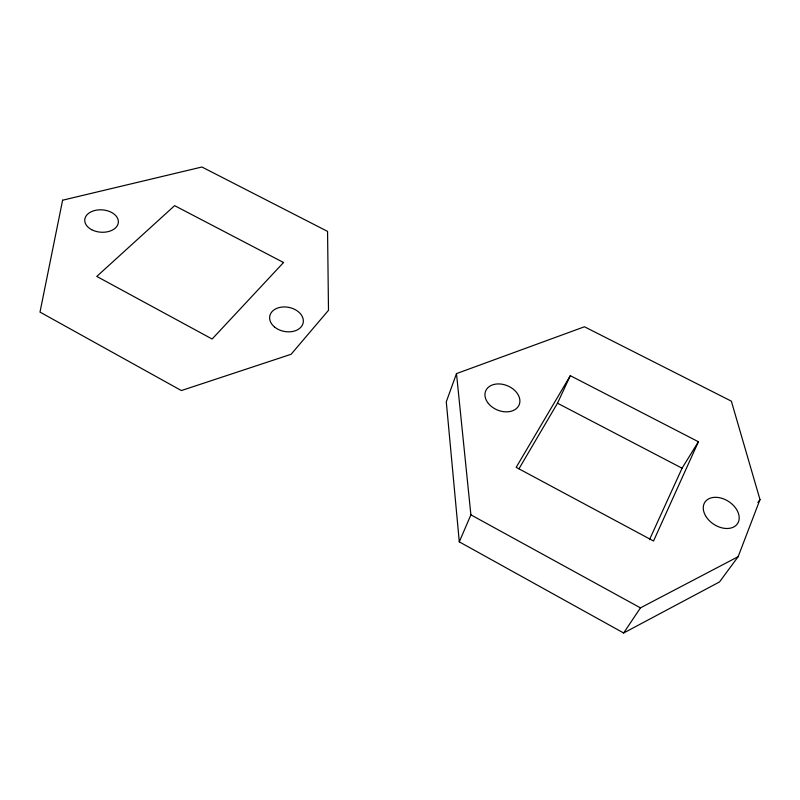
<?xml version="1.0" encoding="UTF-8"?>
<svg xmlns="http://www.w3.org/2000/svg" width="800" height="800" viewBox="0 0 800 800"><rect width="100%" height="100%" fill="white"/><g stroke="black" fill="none" stroke-linecap="round" stroke-linejoin="round"><path stroke-width="1.2" d="M456.49 373.6L446.28 401.81L459.29 541.86L623.65 632.99L719.52 581.94L738.14 556.68L760 499.6L731.34 401.15L584.44 326.77L456.49 373.6L470.89 514.84L459.29 541.86M698.41 441.75L653.53 541.01L516.18 467.35L570.3 375.67L698.41 441.75L682.07 468.2L649.51 539.63M518.97 468.78L557.49 403.21L570.3 375.67M623.65 632.99L640.45 607.87L738.14 556.68M757.88 502.56L760 499.6M557.49 403.21L682.07 468.2M470.89 514.84L640.45 607.87M62.61 200.2L40 312.1L181.37 390.56L291.1 354.29L328.49 310.32L327.56 231.39L201.92 167.01L62.61 200.2M283.54 262.51L212.13 339.02L96.78 276.43L174.62 205.65L283.54 262.51M91.72 229.72A16.84 11.19 4.3 0 0 118.29 222.87A16.84 11.19 4.3 0 0 94.68 210.52A16.84 11.19 4.3 0 0 91.72 229.72M274.5 326.96A17.03 12.24 11.3 0 0 302.76 324.2A17.03 12.24 11.3 0 0 282.2 307.04A17.03 12.24 11.3 0 0 274.5 326.96M488.38 403.47A18.12 13.13 22.4 0 0 518.47 406.17A18.12 13.13 22.4 0 0 500.43 384.01A18.12 13.13 22.4 0 0 488.38 403.47M705.47 515.64A19.52 13.61 33 0 0 736.58 524.84A19.52 13.61 33 0 0 721.65 498.24A19.52 13.61 33 0 0 705.47 515.64"/></g></svg>
